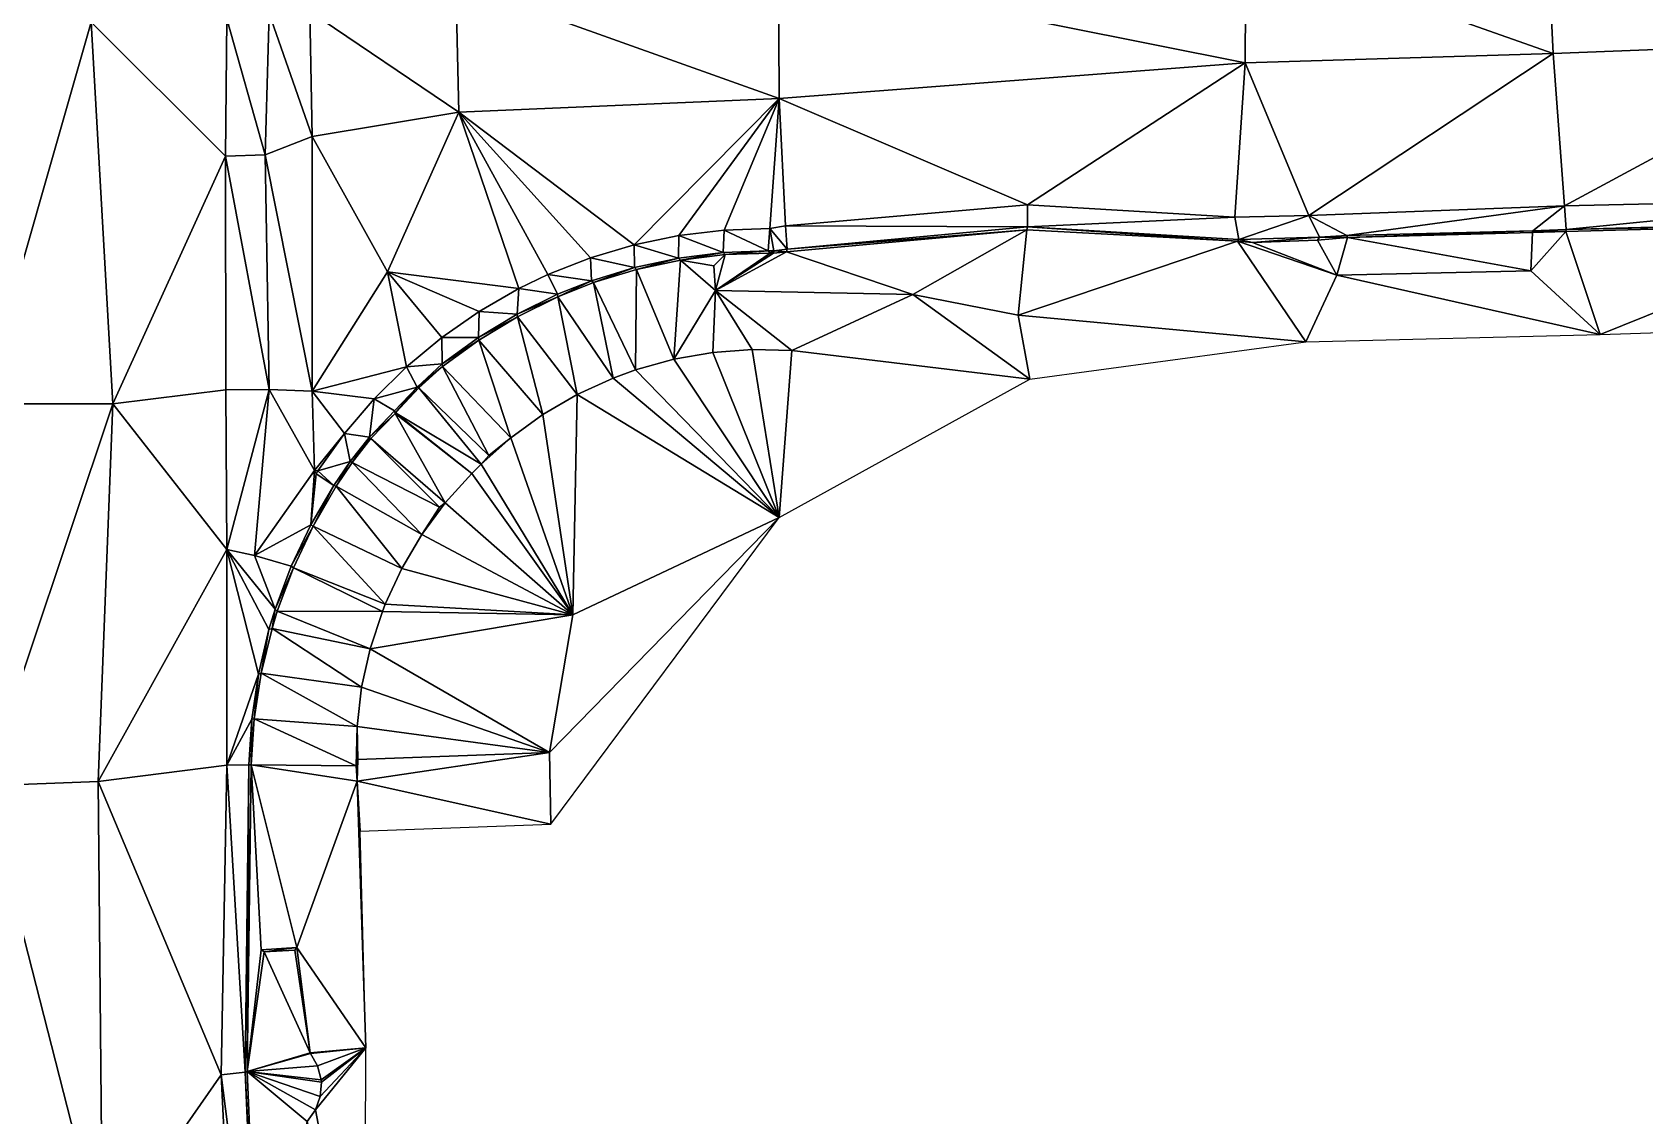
# Model space of a CAD drawing. Header units: feet. Extents: x 6354526 to 6354860, y 1931187 to 1931537.
# Drawn here: x 6354682.3 to 6354781, y 1931291.2 to 1931357.5 of the extents above; entities that cross this region are included whole.
import ezdxf

# ---------------------------------------------------------------- set-up
doc = ezdxf.new("R2010")
doc.units = ezdxf.units.FT
doc.header["$MEASUREMENT"] = 0
doc.layers.get('0').update_dxf_attribs({"linetype": 'CONTINUOUS'})

msp = doc.modelspace()

# ---------------------------------------------------------------- linework, layer by layer
at = {"linetype": 'Continuous', "lineweight": -3}
for points in [[(6354794.805, 1931357, 148.54), (6354794.86, 1931364.207, 148.75), (6354775.043, 1931363.422, 148.65)], [(6354756.539, 1931355.671, 148.42), (6354756.592, 1931362.891, 148.58), (6354727.978, 1931361.37, 148.41)], [(6354756.539, 1931355.671, 148.42), (6354775.39, 1931356.228, 148.45), (6354756.592, 1931362.891, 148.58)], [(6354756.592, 1931362.891, 148.58), (6354775.39, 1931356.228, 148.45), (6354775.043, 1931363.422, 148.65)], [(6354775.39, 1931356.228, 148.45), (6354794.805, 1931357, 148.54), (6354775.043, 1931363.422, 148.65)], [(6354708.431, 1931352.644, 148.17), (6354708.246, 1931360.556, 148.27), (6354699.303, 1931358.816, 147.784)], [(6354728.022, 1931353.486, 148.14), (6354727.978, 1931361.37, 148.41), (6354708.246, 1931360.556, 148.27)], [(6354708.431, 1931352.644, 148.17), (6354728.022, 1931353.486, 148.14), (6354708.246, 1931360.556, 148.27)], [(6354756.539, 1931355.671, 148.42), (6354727.978, 1931361.37, 148.41), (6354728.022, 1931353.486, 148.14)], [(6354694.217, 1931358.366, 147.705), (6354696.566, 1931350.04, 147.585), (6354696.826, 1931358.687, 147.621)], [(6354699.454, 1931351.166, 147.763), (6354696.826, 1931358.687, 147.621), (6354696.566, 1931350.04, 147.585)], [(6354699.454, 1931351.166, 147.763), (6354699.303, 1931358.816, 147.784), (6354696.826, 1931358.687, 147.621)], [(6354708.431, 1931352.644, 148.17), (6354699.303, 1931358.816, 147.784), (6354699.454, 1931351.166, 147.763)], [(6354679.228, 1931334.796, 148.03), (6354685.923, 1931358.154, 148.2), (6354677.843, 1931358.077, 148.16)], [(6354687.243, 1931334.787, 148.05), (6354685.923, 1931358.154, 148.2), (6354679.228, 1931334.796, 148.03)], [(6354685.923, 1931358.154, 148.2), (6354694.149, 1931349.95, 147.715), (6354694.217, 1931358.366, 147.705)], [(6354687.243, 1931334.787, 148.05), (6354694.149, 1931349.95, 147.715), (6354685.923, 1931358.154, 148.2)], [(6354694.217, 1931358.366, 147.705), (6354694.149, 1931349.95, 147.715), (6354696.566, 1931350.04, 147.585)], [(6354776.088, 1931346.916, 147.91), (6354794.805, 1931357, 148.54), (6354775.39, 1931356.228, 148.45)], [(6354776.088, 1931346.916, 147.91), (6354795.088, 1931347.345, 147.98), (6354794.805, 1931357, 148.54)], [(6354756.539, 1931355.671, 148.42), (6354728.022, 1931353.486, 148.14), (6354743.22, 1931346.966, 148.05)], [(6354755.924, 1931346.227, 147.86), (6354756.539, 1931355.671, 148.42), (6354743.22, 1931346.966, 148.05)], [(6354755.924, 1931346.227, 147.86), (6354760.445, 1931346.313, 147.78), (6354756.539, 1931355.671, 148.42)], [(6354760.445, 1931346.313, 147.78), (6354775.39, 1931356.228, 148.45), (6354756.539, 1931355.671, 148.42)], [(6354776.088, 1931346.916, 147.91), (6354775.39, 1931356.228, 148.45), (6354760.445, 1931346.313, 147.78)], [(6354704.055, 1931342.871, 147.971), (6354708.431, 1931352.644, 148.17), (6354699.454, 1931351.166, 147.763)], [(6354704.055, 1931342.871, 147.971), (6354712.092, 1931341.847, 147.768), (6354708.431, 1931352.644, 148.17)], [(6354708.431, 1931352.644, 148.17), (6354719.155, 1931344.533, 147.681), (6354728.022, 1931353.486, 148.14)], [(6354708.431, 1931352.644, 148.17), (6354716.476, 1931343.733, 147.713), (6354719.155, 1931344.533, 147.681)], [(6354708.431, 1931352.644, 148.17), (6354713.875, 1931342.707, 147.745), (6354716.476, 1931343.733, 147.713)], [(6354708.431, 1931352.644, 148.17), (6354712.092, 1931341.847, 147.768), (6354713.875, 1931342.707, 147.745)], [(6354728.022, 1931353.486, 148.14), (6354719.155, 1931344.533, 147.681), (6354721.893, 1931345.101, 147.649)], [(6354728.022, 1931353.486, 148.14), (6354721.893, 1931345.101, 147.649), (6354724.669, 1931345.431, 147.617)], [(6354728.022, 1931353.486, 148.14), (6354724.669, 1931345.431, 147.617), (6354727.464, 1931345.522, 147.585)], [(6354728.416, 1931345.696, 147.6), (6354728.022, 1931353.486, 148.14), (6354727.464, 1931345.522, 147.585)], [(6354743.22, 1931346.966, 148.05), (6354728.022, 1931353.486, 148.14), (6354728.416, 1931345.696, 147.6)], [(6354699.454, 1931351.166, 147.763), (6354696.566, 1931350.04, 147.585), (6354699.451, 1931335.566, 147.74)], [(6354704.055, 1931342.871, 147.971), (6354699.454, 1931351.166, 147.763), (6354699.451, 1931335.566, 147.74)], [(6354687.243, 1931334.787, 148.05), (6354694.163, 1931335.648, 147.712), (6354694.149, 1931349.95, 147.715)], [(6354694.149, 1931349.95, 147.715), (6354696.826, 1931335.676, 147.571), (6354696.566, 1931350.04, 147.585)], [(6354694.149, 1931349.95, 147.715), (6354694.163, 1931335.648, 147.712), (6354696.826, 1931335.676, 147.571)], [(6354699.451, 1931335.566, 147.74), (6354696.566, 1931350.04, 147.585), (6354696.826, 1931335.676, 147.571)], [(6354743.22, 1931346.966, 148.05), (6354728.416, 1931345.696, 147.6), (6354743.225, 1931345.618, 148.194)], [(6354755.924, 1931346.227, 147.86), (6354743.22, 1931346.966, 148.05), (6354743.225, 1931345.618, 148.194)], [(6354762.767, 1931345.091, 147.539), (6354776.088, 1931346.916, 147.91), (6354760.445, 1931346.313, 147.78)], [(6354762.767, 1931345.091, 147.539), (6354774.159, 1931345.39, 147.656), (6354776.088, 1931346.916, 147.91)], [(6354776.088, 1931346.916, 147.91), (6354774.159, 1931345.39, 147.656), (6354776.198, 1931345.464, 147.691)], [(6354776.088, 1931346.916, 147.91), (6354776.198, 1931345.464, 147.691), (6354795.088, 1931347.345, 147.98)], [(6354795.206, 1931345.97, 147.784), (6354795.088, 1931347.345, 147.98), (6354776.198, 1931345.464, 147.691)], [(6354728.416, 1931345.696, 147.6), (6354727.464, 1931345.522, 147.585), (6354728.509, 1931344.255, 147.304)], [(6354728.416, 1931345.696, 147.6), (6354728.509, 1931344.255, 147.304), (6354743.225, 1931345.618, 148.194)], [(6354755.924, 1931346.227, 147.86), (6354743.225, 1931345.618, 148.194), (6354756.152, 1931344.848, 147.646)], [(6354755.924, 1931346.227, 147.86), (6354756.152, 1931344.848, 147.646), (6354760.445, 1931346.313, 147.78)], [(6354760.445, 1931346.313, 147.78), (6354756.152, 1931344.848, 147.646), (6354761.102, 1931344.999, 147.573)], [(6354760.445, 1931346.313, 147.78), (6354761.102, 1931344.999, 147.573), (6354762.767, 1931345.091, 147.539)], [(6354795.185, 1931345.843, 148.255), (6354776.198, 1931345.464, 147.691), (6354776.166, 1931345.34, 148.126)], [(6354776.166, 1931345.34, 148.126), (6354778.264, 1931339.029, 148.208), (6354795.185, 1931345.843, 148.255)], [(6354776.198, 1931345.464, 147.691), (6354795.185, 1931345.843, 148.255), (6354795.206, 1931345.97, 147.784)], [(6354795.57, 1931339.608, 148.5), (6354795.185, 1931345.843, 148.255), (6354778.264, 1931339.029, 148.208)], [(6354719.155, 1931344.533, 147.681), (6354721.875, 1931343.713, 147.417), (6354721.893, 1931345.101, 147.649)], [(6354724.609, 1931344.054, 147.349), (6354721.893, 1931345.101, 147.649), (6354721.875, 1931343.713, 147.417)], [(6354721.893, 1931345.101, 147.649), (6354724.609, 1931344.054, 147.349), (6354724.669, 1931345.431, 147.617)], [(6354727.363, 1931344.157, 147.281), (6354724.669, 1931345.431, 147.617), (6354724.609, 1931344.054, 147.349)], [(6354724.669, 1931345.431, 147.617), (6354727.363, 1931344.157, 147.281), (6354727.464, 1931345.522, 147.585)], [(6354727.464, 1931345.522, 147.585), (6354727.363, 1931344.157, 147.281), (6354727.709, 1931344.152, 147.273)], [(6354727.464, 1931345.522, 147.585), (6354727.709, 1931344.152, 147.273), (6354728.509, 1931344.255, 147.304)], [(6354728.484, 1931344.092, 147.657), (6354736.215, 1931341.483, 148.186), (6354743.176, 1931345.45, 148.483)], [(6354728.509, 1931344.255, 147.304), (6354728.484, 1931344.092, 147.657), (6354743.176, 1931345.45, 148.483)], [(6354743.225, 1931345.618, 148.194), (6354728.509, 1931344.255, 147.304), (6354743.176, 1931345.45, 148.483)], [(6354742.659, 1931340.219, 148.452), (6354743.176, 1931345.45, 148.483), (6354736.215, 1931341.483, 148.186)], [(6354742.659, 1931340.219, 148.452), (6354756.074, 1931344.744, 148.023), (6354743.176, 1931345.45, 148.483)], [(6354756.074, 1931344.744, 148.023), (6354742.659, 1931340.219, 148.452), (6354760.264, 1931338.594, 148.276)], [(6354743.225, 1931345.618, 148.194), (6354743.176, 1931345.45, 148.483), (6354756.074, 1931344.744, 148.023)], [(6354743.225, 1931345.618, 148.194), (6354756.074, 1931344.744, 148.023), (6354756.152, 1931344.848, 147.646)], [(6354756.152, 1931344.848, 147.646), (6354756.074, 1931344.744, 148.023), (6354757.002, 1931344.677, 148.055)], [(6354756.074, 1931344.744, 148.023), (6354760.264, 1931338.594, 148.276), (6354762.161, 1931342.664, 148.286)], [(6354756.074, 1931344.744, 148.023), (6354762.161, 1931342.664, 148.286), (6354757.002, 1931344.677, 148.055)], [(6354756.152, 1931344.848, 147.646), (6354757.002, 1931344.677, 148.055), (6354761.102, 1931344.999, 147.573)], [(6354761.102, 1931344.999, 147.573), (6354757.002, 1931344.677, 148.055), (6354760.975, 1931344.821, 148.169)], [(6354762.161, 1931342.664, 148.286), (6354760.975, 1931344.821, 148.169), (6354757.002, 1931344.677, 148.055)], [(6354761.102, 1931344.999, 147.573), (6354760.975, 1931344.821, 148.169), (6354762.811, 1931344.965, 147.863)], [(6354762.161, 1931342.664, 148.286), (6354762.811, 1931344.965, 147.863), (6354760.975, 1931344.821, 148.169)], [(6354762.767, 1931345.091, 147.539), (6354761.102, 1931344.999, 147.573), (6354762.811, 1931344.965, 147.863)], [(6354774.028, 1931342.93, 148.07), (6354762.811, 1931344.965, 147.863), (6354762.161, 1931342.664, 148.286)], [(6354762.767, 1931345.091, 147.539), (6354762.811, 1931344.965, 147.863), (6354774.159, 1931345.39, 147.656)], [(6354774.159, 1931345.39, 147.656), (6354762.811, 1931344.965, 147.863), (6354774.138, 1931345.28, 147.744)], [(6354774.028, 1931342.93, 148.07), (6354774.138, 1931345.28, 147.744), (6354762.811, 1931344.965, 147.863)], [(6354774.028, 1931342.93, 148.07), (6354778.264, 1931339.029, 148.208), (6354776.166, 1931345.34, 148.126)], [(6354774.028, 1931342.93, 148.07), (6354776.166, 1931345.34, 148.126), (6354774.138, 1931345.28, 147.744)], [(6354774.159, 1931345.39, 147.656), (6354774.138, 1931345.28, 147.744), (6354776.166, 1931345.34, 148.126)], [(6354774.159, 1931345.39, 147.656), (6354776.166, 1931345.34, 148.126), (6354776.198, 1931345.464, 147.691)], [(6354713.875, 1931342.707, 147.745), (6354716.547, 1931342.324, 147.552), (6354716.476, 1931343.733, 147.713)], [(6354716.476, 1931343.733, 147.713), (6354719.181, 1931343.134, 147.484), (6354719.155, 1931344.533, 147.681)], [(6354719.181, 1931343.134, 147.484), (6354716.476, 1931343.733, 147.713), (6354716.547, 1931342.324, 147.552)], [(6354721.875, 1931343.713, 147.417), (6354719.155, 1931344.533, 147.681), (6354719.181, 1931343.134, 147.484)], [(6354719.181, 1931343.134, 147.484), (6354719.302, 1931343.018, 147.941), (6354721.875, 1931343.713, 147.417)], [(6354721.875, 1931343.713, 147.417), (6354719.302, 1931343.018, 147.941), (6354721.996, 1931343.59, 147.871)], [(6354721.875, 1931343.713, 147.417), (6354721.996, 1931343.59, 147.871), (6354724.609, 1931344.054, 147.349)], [(6354724.609, 1931344.054, 147.349), (6354721.996, 1931343.59, 147.871), (6354724.729, 1931343.925, 147.8)], [(6354721.996, 1931343.59, 147.871), (6354724.032, 1931343.231, 147.834), (6354724.729, 1931343.925, 147.8)], [(6354724.126, 1931341.721, 147.914), (6354724.729, 1931343.925, 147.8), (6354724.032, 1931343.231, 147.834)], [(6354736.215, 1931341.483, 148.186), (6354728.484, 1931344.092, 147.657), (6354724.126, 1931341.721, 147.914)], [(6354728.484, 1931344.092, 147.657), (6354727.675, 1931344.019, 147.725), (6354724.126, 1931341.721, 147.914)], [(6354724.126, 1931341.721, 147.914), (6354727.481, 1931344.021, 147.73), (6354724.729, 1931343.925, 147.8)], [(6354727.675, 1931344.019, 147.725), (6354727.481, 1931344.021, 147.73), (6354724.126, 1931341.721, 147.914)], [(6354724.609, 1931344.054, 147.349), (6354724.729, 1931343.925, 147.8), (6354727.363, 1931344.157, 147.281)], [(6354727.363, 1931344.157, 147.281), (6354724.729, 1931343.925, 147.8), (6354727.481, 1931344.021, 147.73)], [(6354727.709, 1931344.152, 147.273), (6354727.363, 1931344.157, 147.281), (6354727.481, 1931344.021, 147.73)], [(6354727.709, 1931344.152, 147.273), (6354727.481, 1931344.021, 147.73), (6354727.675, 1931344.019, 147.725)], [(6354727.709, 1931344.152, 147.273), (6354727.675, 1931344.019, 147.725), (6354728.484, 1931344.092, 147.657)], [(6354727.709, 1931344.152, 147.273), (6354728.484, 1931344.092, 147.657), (6354728.509, 1931344.255, 147.304)], [(6354704.055, 1931342.871, 147.971), (6354699.451, 1931335.566, 147.74), (6354705.226, 1931337.065, 147.721)], [(6354704.055, 1931342.871, 147.971), (6354705.226, 1931337.065, 147.721), (6354707.375, 1931338.854, 147.737)], [(6354704.055, 1931342.871, 147.971), (6354709.669, 1931340.452, 147.752), (6354712.092, 1931341.847, 147.768)], [(6354704.055, 1931342.871, 147.971), (6354707.375, 1931338.854, 147.737), (6354709.669, 1931340.452, 147.752)], [(6354716.547, 1931342.324, 147.552), (6354716.669, 1931342.214, 148.011), (6354719.181, 1931343.134, 147.484)], [(6354719.181, 1931343.134, 147.484), (6354716.669, 1931342.214, 148.011), (6354719.302, 1931343.018, 147.941)], [(6354719.237, 1931336.875, 148.103), (6354719.302, 1931343.018, 147.941), (6354716.669, 1931342.214, 148.011)], [(6354719.237, 1931336.875, 148.103), (6354721.575, 1931337.524, 148.102), (6354719.302, 1931343.018, 147.941)], [(6354721.575, 1931337.524, 148.102), (6354721.996, 1931343.59, 147.871), (6354719.302, 1931343.018, 147.941)], [(6354721.575, 1931337.524, 148.102), (6354724.126, 1931341.721, 147.914), (6354721.996, 1931343.59, 147.871)], [(6354724.126, 1931341.721, 147.914), (6354724.032, 1931343.231, 147.834), (6354721.996, 1931343.59, 147.871)], [(6354762.161, 1931342.664, 148.286), (6354778.264, 1931339.029, 148.208), (6354774.028, 1931342.93, 148.07)], [(6354709.669, 1931340.452, 147.752), (6354711.987, 1931340.282, 147.549), (6354712.092, 1931341.847, 147.768)], [(6354714.46, 1931341.497, 147.551), (6354712.092, 1931341.847, 147.768), (6354711.987, 1931340.282, 147.549)], [(6354712.092, 1931341.847, 147.768), (6354714.46, 1931341.497, 147.551), (6354713.875, 1931342.707, 147.745)], [(6354713.875, 1931342.707, 147.745), (6354714.46, 1931341.497, 147.551), (6354716.547, 1931342.324, 147.552)], [(6354716.547, 1931342.324, 147.552), (6354714.46, 1931341.497, 147.551), (6354714.478, 1931341.346, 148)], [(6354716.547, 1931342.324, 147.552), (6354714.478, 1931341.346, 148), (6354716.669, 1931342.214, 148.011)], [(6354717.864, 1931336.373, 148.103), (6354716.669, 1931342.214, 148.011), (6354714.478, 1931341.346, 148)], [(6354717.864, 1931336.373, 148.103), (6354719.237, 1931336.875, 148.103), (6354716.669, 1931342.214, 148.011)], [(6354762.161, 1931342.664, 148.286), (6354760.264, 1931338.594, 148.276), (6354778.264, 1931339.029, 148.208)], [(6354711.987, 1931340.282, 147.549), (6354714.478, 1931341.346, 148), (6354714.46, 1931341.497, 147.551)], [(6354711.987, 1931340.282, 147.549), (6354712.009, 1931340.128, 147.987), (6354714.478, 1931341.346, 148)], [(6354715.658, 1931335.363, 148.091), (6354714.478, 1931341.346, 148), (6354712.009, 1931340.128, 147.987)], [(6354715.658, 1931335.363, 148.091), (6354717.864, 1931336.373, 148.103), (6354714.478, 1931341.346, 148)], [(6354721.575, 1931337.524, 148.102), (6354723.964, 1931337.939, 148.101), (6354724.126, 1931341.721, 147.914)], [(6354723.964, 1931337.939, 148.101), (6354726.383, 1931338.117, 148.1), (6354724.126, 1931341.721, 147.914)], [(6354724.126, 1931341.721, 147.914), (6354728.808, 1931338.054, 148.099), (6354736.215, 1931341.483, 148.186)], [(6354724.126, 1931341.721, 147.914), (6354726.383, 1931338.117, 148.1), (6354728.808, 1931338.054, 148.099)], [(6354728.808, 1931338.054, 148.099), (6354743.36, 1931336.306, 148.501), (6354736.215, 1931341.483, 148.186)], [(6354743.36, 1931336.306, 148.501), (6354742.659, 1931340.219, 148.452), (6354736.215, 1931341.483, 148.186)], [(6354707.375, 1931338.854, 147.737), (6354709.628, 1931338.857, 147.547), (6354709.669, 1931340.452, 147.752)], [(6354711.987, 1931340.282, 147.549), (6354709.669, 1931340.452, 147.752), (6354709.628, 1931338.857, 147.547)], [(6354709.628, 1931338.857, 147.547), (6354712.009, 1931340.128, 147.987), (6354711.987, 1931340.282, 147.549)], [(6354709.628, 1931338.857, 147.547), (6354709.655, 1931338.7, 147.974), (6354712.009, 1931340.128, 147.987)], [(6354713.564, 1931334.141, 148.079), (6354712.009, 1931340.128, 147.987), (6354709.655, 1931338.7, 147.974)], [(6354713.564, 1931334.141, 148.079), (6354715.658, 1931335.363, 148.091), (6354712.009, 1931340.128, 147.987)], [(6354742.659, 1931340.219, 148.452), (6354743.36, 1931336.306, 148.501), (6354760.264, 1931338.594, 148.276)], [(6354705.226, 1931337.065, 147.721), (6354707.403, 1931337.232, 147.545), (6354707.375, 1931338.854, 147.737)], [(6354709.628, 1931338.857, 147.547), (6354707.375, 1931338.854, 147.737), (6354707.403, 1931337.232, 147.545)], [(6354707.403, 1931337.232, 147.545), (6354709.655, 1931338.7, 147.974), (6354709.628, 1931338.857, 147.547)], [(6354707.403, 1931337.232, 147.545), (6354707.434, 1931337.073, 147.962), (6354709.655, 1931338.7, 147.974)], [(6354711.6, 1931332.717, 148.067), (6354709.655, 1931338.7, 147.974), (6354707.434, 1931337.073, 147.962)], [(6354711.6, 1931332.717, 148.067), (6354713.564, 1931334.141, 148.079), (6354709.655, 1931338.7, 147.974)], [(6354728.019, 1931327.838, 148.651), (6354723.964, 1931337.939, 148.101), (6354721.575, 1931337.524, 148.102)], [(6354728.019, 1931327.838, 148.651), (6354726.383, 1931338.117, 148.1), (6354723.964, 1931337.939, 148.101)], [(6354728.019, 1931327.838, 148.651), (6354728.808, 1931338.054, 148.099), (6354726.383, 1931338.117, 148.1)], [(6354728.019, 1931327.838, 148.651), (6354743.36, 1931336.306, 148.501), (6354728.808, 1931338.054, 148.099)], [(6354699.451, 1931335.566, 147.74), (6354703.238, 1931335.099, 147.705), (6354705.226, 1931337.065, 147.721)], [(6354703.238, 1931335.099, 147.705), (6354705.869, 1931335.815, 147.556), (6354705.226, 1931337.065, 147.721)], [(6354707.403, 1931337.232, 147.545), (6354705.226, 1931337.065, 147.721), (6354705.869, 1931335.815, 147.556)], [(6354705.869, 1931335.815, 147.556), (6354707.434, 1931337.073, 147.962), (6354707.403, 1931337.232, 147.545)], [(6354705.869, 1931335.815, 147.556), (6354705.972, 1931335.763, 147.628), (6354707.434, 1931337.073, 147.962)], [(6354710.264, 1931331.638, 148.08), (6354707.434, 1931337.073, 147.962), (6354705.972, 1931335.763, 147.628)], [(6354710.264, 1931331.638, 148.08), (6354711.6, 1931332.717, 148.067), (6354707.434, 1931337.073, 147.962)], [(6354728.019, 1931327.838, 148.651), (6354719.237, 1931336.875, 148.103), (6354717.864, 1931336.373, 148.103)], [(6354728.019, 1931327.838, 148.651), (6354721.575, 1931337.524, 148.102), (6354719.237, 1931336.875, 148.103)], [(6354703.238, 1931335.099, 147.705), (6354704.477, 1931334.363, 147.548), (6354705.869, 1931335.815, 147.556)], [(6354705.869, 1931335.815, 147.556), (6354704.477, 1931334.363, 147.548), (6354704.554, 1931334.243, 147.548)], [(6354705.869, 1931335.815, 147.556), (6354704.554, 1931334.243, 147.548), (6354705.972, 1931335.763, 147.628)], [(6354728.019, 1931327.838, 148.651), (6354717.864, 1931336.373, 148.103), (6354715.658, 1931335.363, 148.091)], [(6354687.243, 1931334.787, 148.05), (6354694.224, 1931325.867, 147.622), (6354694.163, 1931335.648, 147.712)], [(6354696.826, 1931335.676, 147.571), (6354694.163, 1931335.648, 147.712), (6354694.224, 1931325.867, 147.622)], [(6354696.826, 1931335.676, 147.571), (6354694.224, 1931325.867, 147.622), (6354695.927, 1931325.517, 147.484)], [(6354695.927, 1931325.517, 147.484), (6354699.597, 1931330.722, 147.721), (6354696.826, 1931335.676, 147.571)], [(6354699.597, 1931330.722, 147.721), (6354699.451, 1931335.566, 147.74), (6354696.826, 1931335.676, 147.571)], [(6354699.451, 1931335.566, 147.74), (6354701.426, 1931332.969, 147.69), (6354703.238, 1931335.099, 147.705)], [(6354699.597, 1931330.722, 147.721), (6354701.426, 1931332.969, 147.69), (6354699.451, 1931335.566, 147.74)], [(6354701.426, 1931332.969, 147.69), (6354702.962, 1931332.748, 147.545), (6354703.238, 1931335.099, 147.705)], [(6354704.477, 1931334.363, 147.548), (6354703.238, 1931335.099, 147.705), (6354702.962, 1931332.748, 147.545)], [(6354709.786, 1931331.106, 148.055), (6354705.972, 1931335.763, 147.628), (6354704.554, 1931334.243, 147.548)], [(6354710.264, 1931331.638, 148.08), (6354705.972, 1931335.763, 147.628), (6354709.786, 1931331.106, 148.055)], [(6354715.403, 1931321.876, 148.656), (6354715.658, 1931335.363, 148.091), (6354713.564, 1931334.141, 148.079)], [(6354728.019, 1931327.838, 148.651), (6354715.658, 1931335.363, 148.091), (6354715.403, 1931321.876, 148.656)], [(6354687.243, 1931334.787, 148.05), (6354679.228, 1931334.796, 148.03), (6354679.413, 1931311.406, 148.01)], [(6354686.351, 1931311.68, 147.91), (6354687.243, 1931334.787, 148.05), (6354679.413, 1931311.406, 148.01)], [(6354686.351, 1931311.68, 147.91), (6354694.224, 1931325.867, 147.622), (6354687.243, 1931334.787, 148.05)], [(6354702.962, 1931332.748, 147.545), (6354704.518, 1931334.21, 147.549), (6354704.477, 1931334.363, 147.548)], [(6354702.962, 1931332.748, 147.545), (6354703.048, 1931332.681, 147.562), (6354704.518, 1931334.21, 147.549)], [(6354707.596, 1931328.731, 148.058), (6354704.518, 1931334.21, 147.549), (6354703.048, 1931332.681, 147.562)], [(6354704.477, 1931334.363, 147.548), (6354704.518, 1931334.21, 147.549), (6354704.554, 1931334.243, 147.548)], [(6354709.212, 1931330.523, 148.051), (6354704.554, 1931334.243, 147.548), (6354704.518, 1931334.21, 147.549)], [(6354707.596, 1931328.731, 148.058), (6354709.212, 1931330.523, 148.051), (6354704.518, 1931334.21, 147.549)], [(6354709.212, 1931330.523, 148.051), (6354709.786, 1931331.106, 148.055), (6354704.554, 1931334.243, 147.548)], [(6354715.403, 1931321.876, 148.656), (6354713.564, 1931334.141, 148.079), (6354711.6, 1931332.717, 148.067)], [(6354699.597, 1931330.722, 147.721), (6354699.804, 1931330.692, 147.674), (6354701.426, 1931332.969, 147.69)], [(6354699.804, 1931330.692, 147.674), (6354701.778, 1931331.269, 147.501), (6354701.426, 1931332.969, 147.69)], [(6354701.426, 1931332.969, 147.69), (6354701.778, 1931331.269, 147.501), (6354702.962, 1931332.748, 147.545)], [(6354702.962, 1931332.748, 147.545), (6354701.778, 1931331.269, 147.501), (6354701.897, 1931331.195, 147.974)], [(6354702.962, 1931332.748, 147.545), (6354701.897, 1931331.195, 147.974), (6354703.048, 1931332.681, 147.562)], [(6354707.247, 1931328.461, 148.06), (6354703.048, 1931332.681, 147.562), (6354701.897, 1931331.195, 147.974)], [(6354707.247, 1931328.461, 148.06), (6354707.596, 1931328.731, 148.058), (6354703.048, 1931332.681, 147.562)], [(6354715.403, 1931321.876, 148.656), (6354711.6, 1931332.717, 148.067), (6354709.786, 1931331.106, 148.055)], [(6354710.264, 1931331.638, 148.08), (6354709.786, 1931331.106, 148.055), (6354711.6, 1931332.717, 148.067)], [(6354699.804, 1931330.692, 147.674), (6354700.774, 1931329.798, 147.49), (6354701.778, 1931331.269, 147.501)], [(6354701.778, 1931331.269, 147.501), (6354700.774, 1931329.798, 147.49), (6354700.921, 1931329.751, 147.954)], [(6354701.778, 1931331.269, 147.501), (6354700.921, 1931329.751, 147.954), (6354701.897, 1931331.195, 147.974)], [(6354706.167, 1931326.788, 148.065), (6354701.897, 1931331.195, 147.974), (6354700.921, 1931329.751, 147.954)], [(6354707.247, 1931328.461, 148.06), (6354701.897, 1931331.195, 147.974), (6354706.167, 1931326.788, 148.065)], [(6354715.403, 1931321.876, 148.656), (6354709.786, 1931331.106, 148.055), (6354709.212, 1931330.523, 148.051)], [(6354699.597, 1931330.722, 147.721), (6354695.927, 1931325.517, 147.484), (6354699.361, 1931327.382, 147.472)], [(6354699.597, 1931330.722, 147.721), (6354699.361, 1931327.382, 147.472), (6354699.684, 1931330.507, 147.673)], [(6354699.684, 1931330.507, 147.673), (6354699.361, 1931327.382, 147.472), (6354700.774, 1931329.798, 147.49)], [(6354699.597, 1931330.722, 147.721), (6354699.684, 1931330.507, 147.673), (6354699.804, 1931330.692, 147.674)], [(6354699.684, 1931330.507, 147.673), (6354700.774, 1931329.798, 147.49), (6354699.804, 1931330.692, 147.674)], [(6354715.403, 1931321.876, 148.656), (6354709.212, 1931330.523, 148.051), (6354707.596, 1931328.731, 148.058)], [(6354700.774, 1931329.798, 147.49), (6354699.361, 1931327.382, 147.472), (6354699.504, 1931327.31, 147.921)], [(6354700.774, 1931329.798, 147.49), (6354699.504, 1931327.31, 147.921), (6354700.921, 1931329.751, 147.954)], [(6354704.937, 1931324.712, 148.073), (6354700.921, 1931329.751, 147.954), (6354699.504, 1931327.31, 147.921)], [(6354704.937, 1931324.712, 148.073), (6354706.167, 1931326.788, 148.065), (6354700.921, 1931329.751, 147.954)], [(6354707.247, 1931328.461, 148.06), (6354706.167, 1931326.788, 148.065), (6354707.596, 1931328.731, 148.058)], [(6354715.403, 1931321.876, 148.656), (6354707.596, 1931328.731, 148.058), (6354706.167, 1931326.788, 148.065)], [(6354695.927, 1931325.517, 147.484), (6354698.16, 1931324.853, 147.455), (6354699.361, 1931327.382, 147.472)], [(6354699.361, 1931327.382, 147.472), (6354698.16, 1931324.853, 147.455), (6354699.504, 1931327.31, 147.921)], [(6354698.16, 1931324.853, 147.455), (6354698.299, 1931324.757, 147.889), (6354699.504, 1931327.31, 147.921)], [(6354703.919, 1931322.524, 148.08), (6354699.504, 1931327.31, 147.921), (6354698.299, 1931324.757, 147.889)], [(6354703.919, 1931322.524, 148.08), (6354704.937, 1931324.712, 148.073), (6354699.504, 1931327.31, 147.921)], [(6354728.019, 1931327.838, 148.651), (6354713.97, 1931313.445, 148.261), (6354714.057, 1931309.072, 148.226)], [(6354728.019, 1931327.838, 148.651), (6354715.403, 1931321.876, 148.656), (6354713.97, 1931313.445, 148.261)], [(6354715.403, 1931321.876, 148.656), (6354706.167, 1931326.788, 148.065), (6354704.937, 1931324.712, 148.073)], [(6354694.224, 1931325.867, 147.622), (6354686.351, 1931311.68, 147.91), (6354694.234, 1931312.678, 147.7)], [(6354694.234, 1931312.678, 147.7), (6354696.157, 1931318.255, 147.462), (6354694.224, 1931325.867, 147.622)], [(6354694.224, 1931325.867, 147.622), (6354696.157, 1931318.255, 147.462), (6354696.801, 1931320.98, 147.445)], [(6354694.224, 1931325.867, 147.622), (6354696.801, 1931320.98, 147.445), (6354697.18, 1931322.23, 147.437)], [(6354694.224, 1931325.867, 147.622), (6354697.18, 1931322.23, 147.437), (6354695.927, 1931325.517, 147.484)], [(6354695.927, 1931325.517, 147.484), (6354697.18, 1931322.23, 147.437), (6354698.16, 1931324.853, 147.455)], [(6354698.16, 1931324.853, 147.455), (6354697.18, 1931322.23, 147.437), (6354698.299, 1931324.757, 147.889)], [(6354697.18, 1931322.23, 147.437), (6354697.316, 1931322.111, 147.856), (6354698.299, 1931324.757, 147.889)], [(6354703.748, 1931322.089, 148.081), (6354698.299, 1931324.757, 147.889), (6354697.316, 1931322.111, 147.856)], [(6354703.748, 1931322.089, 148.081), (6354703.919, 1931322.524, 148.08), (6354698.299, 1931324.757, 147.889)], [(6354715.403, 1931321.876, 148.656), (6354704.937, 1931324.712, 148.073), (6354703.919, 1931322.524, 148.08)], [(6354697.18, 1931322.23, 147.437), (6354696.801, 1931320.98, 147.445), (6354696.99, 1931321.043, 147.866)], [(6354697.18, 1931322.23, 147.437), (6354696.99, 1931321.043, 147.866), (6354697.316, 1931322.111, 147.856)], [(6354702.997, 1931319.796, 148.028), (6354697.316, 1931322.111, 147.856), (6354696.99, 1931321.043, 147.866)], [(6354702.997, 1931319.796, 148.028), (6354703.748, 1931322.089, 148.081), (6354697.316, 1931322.111, 147.856)], [(6354715.403, 1931321.876, 148.656), (6354703.748, 1931322.089, 148.081), (6354702.997, 1931319.796, 148.028)], [(6354715.403, 1931321.876, 148.656), (6354703.919, 1931322.524, 148.08), (6354703.748, 1931322.089, 148.081)], [(6354696.801, 1931320.98, 147.445), (6354696.326, 1931318.299, 147.892), (6354696.99, 1931321.043, 147.866)], [(6354702.477, 1931317.44, 147.975), (6354696.99, 1931321.043, 147.866), (6354696.326, 1931318.299, 147.892)], [(6354702.477, 1931317.44, 147.975), (6354702.997, 1931319.796, 148.028), (6354696.99, 1931321.043, 147.866)], [(6354715.403, 1931321.876, 148.656), (6354702.997, 1931319.796, 148.028), (6354713.97, 1931313.445, 148.261)], [(6354696.801, 1931320.98, 147.445), (6354696.157, 1931318.255, 147.462), (6354696.326, 1931318.299, 147.892)], [(6354713.97, 1931313.445, 148.261), (6354702.997, 1931319.796, 148.028), (6354702.477, 1931317.44, 147.975)], [(6354694.234, 1931312.678, 147.7), (6354695.75, 1931315.485, 147.479), (6354696.157, 1931318.255, 147.462)], [(6354696.157, 1931318.255, 147.462), (6354695.75, 1931315.485, 147.479), (6354695.898, 1931315.509, 147.918)], [(6354696.157, 1931318.255, 147.462), (6354695.898, 1931315.509, 147.918), (6354696.326, 1931318.299, 147.892)], [(6354702.193, 1931315.043, 147.922), (6354696.326, 1931318.299, 147.892), (6354695.898, 1931315.509, 147.918)], [(6354702.193, 1931315.043, 147.922), (6354702.477, 1931317.44, 147.975), (6354696.326, 1931318.299, 147.892)], [(6354713.97, 1931313.445, 148.261), (6354702.477, 1931317.44, 147.975), (6354702.193, 1931315.043, 147.922)], [(6354694.234, 1931312.678, 147.7), (6354695.581, 1931312.691, 147.496), (6354695.75, 1931315.485, 147.479)], [(6354695.75, 1931315.485, 147.479), (6354695.581, 1931312.691, 147.496), (6354695.709, 1931312.693, 147.944)], [(6354695.75, 1931315.485, 147.479), (6354695.709, 1931312.693, 147.944), (6354695.898, 1931315.509, 147.918)], [(6354695.898, 1931315.509, 147.918), (6354695.709, 1931312.693, 147.944), (6354702.149, 1931312.631, 147.868)], [(6354695.898, 1931315.509, 147.918), (6354702.149, 1931312.631, 147.868), (6354702.193, 1931315.043, 147.922)], [(6354702.149, 1931312.631, 147.868), (6354702.25, 1931313.028, 147.981), (6354702.193, 1931315.043, 147.922)], [(6354702.25, 1931313.028, 147.981), (6354713.97, 1931313.445, 148.261), (6354702.193, 1931315.043, 147.922)], [(6354713.97, 1931313.445, 148.261), (6354702.197, 1931311.689, 147.848), (6354714.057, 1931309.072, 148.226)], [(6354702.25, 1931313.028, 147.981), (6354702.197, 1931311.689, 147.848), (6354713.97, 1931313.445, 148.261)], [(6354694.234, 1931312.678, 147.7), (6354686.351, 1931311.68, 147.91), (6354693.887, 1931293.725, 147.66)], [(6354694.234, 1931312.678, 147.7), (6354693.887, 1931293.725, 147.66), (6354695.34, 1931293.89, 147.605)], [(6354694.234, 1931312.678, 147.7), (6354695.34, 1931293.89, 147.605), (6354695.581, 1931312.691, 147.496)], [(6354695.581, 1931312.691, 147.496), (6354695.34, 1931293.89, 147.605), (6354695.474, 1931293.919, 148.04)], [(6354696.327, 1931301.38, 148.076), (6354695.709, 1931312.693, 147.944), (6354695.474, 1931293.919, 148.04)], [(6354695.581, 1931312.691, 147.496), (6354695.474, 1931293.919, 148.04), (6354695.709, 1931312.693, 147.944)], [(6354696.327, 1931301.38, 148.076), (6354698.501, 1931301.51, 148.389), (6354695.709, 1931312.693, 147.944)], [(6354702.197, 1931311.689, 147.848), (6354702.149, 1931312.631, 147.868), (6354695.709, 1931312.693, 147.944)], [(6354702.197, 1931311.689, 147.848), (6354695.709, 1931312.693, 147.944), (6354698.501, 1931301.51, 148.389)], [(6354702.25, 1931313.028, 147.981), (6354702.149, 1931312.631, 147.868), (6354702.197, 1931311.689, 147.848)], [(6354679.413, 1931311.406, 148.01), (6354679.146, 1931283.458, 147.95), (6354686.612, 1931283.298, 147.84)], [(6354686.612, 1931283.298, 147.84), (6354686.351, 1931311.68, 147.91), (6354679.413, 1931311.406, 148.01)], [(6354686.612, 1931283.298, 147.84), (6354693.887, 1931293.725, 147.66), (6354686.351, 1931311.68, 147.91)], [(6354702.197, 1931311.689, 147.848), (6354698.501, 1931301.51, 148.389), (6354702.73, 1931295.376, 148.557)], [(6354702.73, 1931295.376, 148.557), (6354702.383, 1931308.632, 147.961), (6354702.197, 1931311.689, 147.848)], [(6354714.057, 1931309.072, 148.226), (6354702.197, 1931311.689, 147.848), (6354702.383, 1931308.632, 147.961)], [(6354696.327, 1931301.38, 148.076), (6354695.474, 1931293.919, 148.04), (6354696.509, 1931301.247, 148.76)], [(6354696.327, 1931301.38, 148.076), (6354696.509, 1931301.247, 148.76), (6354698.501, 1931301.51, 148.389)], [(6354696.509, 1931301.247, 148.76), (6354698.385, 1931301.352, 148.736), (6354698.501, 1931301.51, 148.389)], [(6354696.509, 1931301.247, 148.76), (6354699.319, 1931295.065, 148.798), (6354698.385, 1931301.352, 148.736)], [(6354698.501, 1931301.51, 148.389), (6354698.385, 1931301.352, 148.736), (6354699.319, 1931295.065, 148.798)], [(6354699.319, 1931295.065, 148.798), (6354702.73, 1931295.376, 148.557), (6354698.501, 1931301.51, 148.389)], [(6354695.474, 1931293.919, 148.04), (6354699.319, 1931295.065, 148.798), (6354696.509, 1931301.247, 148.76)], [(6354702.73, 1931295.376, 148.557), (6354699.319, 1931295.065, 148.798), (6354699.348, 1931295.029, 148.794)], [(6354702.73, 1931295.376, 148.557), (6354699.348, 1931295.029, 148.794), (6354699.784, 1931294.27, 148.712)], [(6354702.73, 1931295.376, 148.557), (6354699.947, 1931292.394, 148.605), (6354699.648, 1931291.571, 148.584)], [(6354702.679, 1931275.705, 147.891), (6354702.73, 1931295.376, 148.557), (6354699.648, 1931291.571, 148.584)], [(6354702.73, 1931295.376, 148.557), (6354699.784, 1931294.27, 148.712), (6354699.998, 1931293.421, 148.629)], [(6354702.73, 1931295.376, 148.557), (6354700.012, 1931293.267, 148.625), (6354699.947, 1931292.394, 148.605)], [(6354702.73, 1931295.376, 148.557), (6354699.998, 1931293.421, 148.629), (6354700.012, 1931293.267, 148.625)], [(6354695.474, 1931293.919, 148.04), (6354699.348, 1931295.029, 148.794), (6354699.319, 1931295.065, 148.798)], [(6354695.474, 1931293.919, 148.04), (6354699.784, 1931294.27, 148.712), (6354699.348, 1931295.029, 148.794)], [(6354693.887, 1931293.725, 147.66), (6354686.612, 1931283.298, 147.84), (6354694.767, 1931275.391, 147.682)], [(6354695.34, 1931293.89, 147.605), (6354693.887, 1931293.725, 147.66), (6354696.128, 1931276.119, 147.332)], [(6354693.887, 1931293.725, 147.66), (6354694.767, 1931275.391, 147.682), (6354696.128, 1931276.119, 147.332)], [(6354695.34, 1931293.89, 147.605), (6354696.229, 1931276.16, 147.776), (6354695.474, 1931293.919, 148.04)], [(6354695.34, 1931293.89, 147.605), (6354696.128, 1931276.119, 147.332), (6354696.229, 1931276.16, 147.776)], [(6354695.474, 1931293.919, 148.04), (6354699.998, 1931293.421, 148.629), (6354699.784, 1931294.27, 148.712)], [(6354696.229, 1931276.16, 147.776), (6354699.138, 1931290.86, 148.564), (6354695.474, 1931293.919, 148.04)], [(6354695.474, 1931293.919, 148.04), (6354699.138, 1931290.86, 148.564), (6354699.648, 1931291.571, 148.584)], [(6354695.474, 1931293.919, 148.04), (6354699.648, 1931291.571, 148.584), (6354699.947, 1931292.394, 148.605)], [(6354695.474, 1931293.919, 148.04), (6354699.947, 1931292.394, 148.605), (6354700.012, 1931293.267, 148.625)], [(6354695.474, 1931293.919, 148.04), (6354700.012, 1931293.267, 148.625), (6354699.998, 1931293.421, 148.629)], [(6354702.679, 1931275.705, 147.891), (6354699.648, 1931291.571, 148.584), (6354699.138, 1931290.86, 148.564)]]:
    msp.add_3dface(points, dxfattribs=at)

doc.saveas('drawing.dxf')
